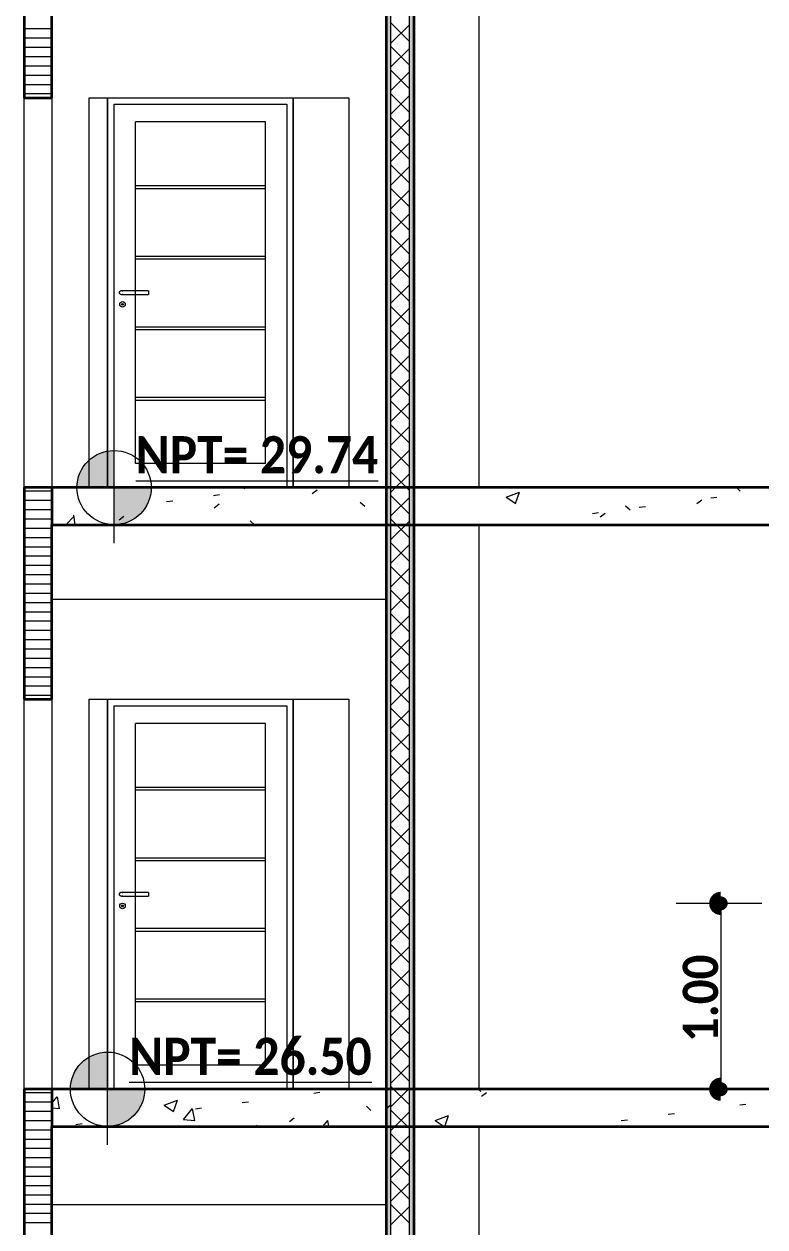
# Model space of a CAD drawing. Header units: metres. Extents: x -144 to 1000, y -717 to 29.
# Drawn here: x 342.61 to 346.58, y -622.8 to -616.35 of the extents above; entities that cross this region are included whole.
import ezdxf

# ---------------------------------------------------------------- set-up
doc = ezdxf.new("R2010")
doc.units = ezdxf.units.M
doc.layers.get('0').update_dxf_attribs({"color": 1})
for name, color, linetype, lineweight in [('A-ANNO-DIMS', 1, 'Continuous', 9), ('A-DOOR', 1, 'Continuous', 9), ('A-DOOR-FRAM', 1, 'Continuous', 9), ('A-FLOR', 2, 'Continuous', 9), ('A-FLOR-PATT', 8, 'Continuous', 50), ('A-WALL', 4, 'Continuous', 9), ('G-ANNO-DIMS', 1, 'Continuous', 9), ('S-BEAM', 1, 'Continuous', 9), ('S-COLS', 7, 'Continuous', 9)]:
    doc.layers.add(name, color=color, linetype=linetype, lineweight=lineweight)
doc.layers.add('A-WALL-PATT', color=7, linetype='Continuous', lineweight=35, true_color=0x9c9c9c)
doc.styles.add('Calibri_B', font='calibrib.ttf', dxfattribs={"height": 0.1650000000000001})
doc.styles.add('Calibri_B_1', font='calibrib.ttf', dxfattribs={"height": 0.135})

msp = doc.modelspace()

# ---------------------------------------------------------------- hatches: boundary and pattern name
at = {"layer": 'A-WALL-PATT', "true_color": 0x747474}
for points in [[(344.550027697949, -618.8371684789497), (344.5748855986146, -618.8371684789497), (344.5748855986146, -615.6155845526634), (344.550027697949, -615.6155845526634), (344.550027697949, -618.5411877410195)], [(344.550027697949, -622.0587524052432), (344.5748855986146, -622.0587524052432), (344.5748855986146, -618.8371684789497), (344.550027697949, -618.8371684789497), (344.550027697949, -621.8598813062024)], [(344.550027697949, -625.2803363315295), (344.5748855986146, -625.2803363315295), (344.5748855986146, -622.0587524052432), (344.550027697949, -622.0587524052432), (344.550027697949, -625.1785748713926)]]:
    msp.add_hatch(color=8, dxfattribs=at).paths.add_polyline_path(points)
at = {"layer": 'A-WALL-PATT', "lineweight": 5, "true_color": 0x747474}
for points in [[(344.6743172012773, -618.8371684789497), (344.699175101943, -618.8371684789497), (344.699175101943, -615.6155845526634), (344.6743172012773, -615.6155845526634), (344.6743172012773, -618.5411877410195)], [(344.6743172012773, -622.0587524052432), (344.699175101943, -622.0587524052432), (344.699175101943, -618.8371684789497), (344.6743172012773, -618.8371684789497), (344.6743172012773, -621.8598813062024)], [(344.6743172012773, -625.2803363315295), (344.699175101943, -625.2803363315295), (344.699175101943, -622.0587524052432), (344.6743172012773, -622.0587524052432), (344.6743172012773, -625.1785748713926)]]:
    msp.add_hatch(color=8, dxfattribs=at).paths.add_polyline_path(points)
at = {"layer": 'G-ANNO-DIMS'}
h = msp.add_hatch(color=256, dxfattribs=at)
edge = h.paths.add_edge_path()
edge.add_line((343.0929630608059, -618.8371684789497), (342.8940998554795, -618.8371684789497))
edge.add_arc((343.0929630608059, -618.8371684789497), 0.1988632053264631, 90.00000000000023, 180.0000000000002, ccw=False)
edge.add_line((343.0929630608059, -618.6383052736244), (343.0929630608059, -618.8371684789508))
h = msp.add_hatch(color=256, dxfattribs=at)
edge = h.paths.add_edge_path()
edge.add_line((343.0929630608059, -618.8371684789497), (343.2918262661324, -618.8371684789497))
edge.add_arc((343.0929630608059, -618.8371684789497), 0.1988632053264632, 269.9999999999993, 359.9999999999998, ccw=False)
edge.add_line((343.0929630608059, -619.0360316842823), (343.0929630608059, -618.8371684789558))
h = msp.add_hatch(color=256, dxfattribs=at)
edge = h.paths.add_edge_path()
edge.add_line((343.0581619998682, -622.0587524052432), (342.8592987945417, -622.0587524052432))
edge.add_arc((343.0581619998682, -622.0587524052432), 0.1988632053264631, 90.00000000000023, 180.0000000000002, ccw=False)
edge.add_line((343.0581619998682, -621.8598891999106), (343.0581619998682, -622.0587524052371))
h = msp.add_hatch(color=256, dxfattribs=at)
edge = h.paths.add_edge_path()
edge.add_line((343.0581619998682, -622.0587524052432), (343.2570252051946, -622.0587524052432))
edge.add_arc((343.0581619998682, -622.0587524052432), 0.1988632053264632, 269.9999999999993, 359.9999999999998, ccw=False)
edge.add_line((343.0581619998682, -622.2576156105686), (343.0581619998682, -622.0587524052421))

# ---------------------------------------------------------------- linework, layer by layer
at = {"linetype": 'ByBlock'}
msp.add_lwpolyline([(346.3419805306746, -621.0512078528088, 0.09943199999999999, 0.09943199999999999, 0.9999999999999999), (346.3419805306746, -621.0760657534672, 0, 0, 0)], format="xyseb", dxfattribs=at)
at = {"linetype": 'ByBlock', "const_width": 0.09943160266323191}
msp.add_lwpolyline([(346.3419805306746, -622.046323454914, 1), (346.3419805306746, -622.0711813555724, 1)], format="xyb", dxfattribs=at)
at = {"layer": 'A-ANNO-DIMS'}
for p, q in [((346.5616746567591, -621.063636803138), (346.1033446842828, -621.063636803138)), ((346.3419805306746, -621.063636803138), (346.3419805306746, -622.0587524052432)), ((346.5616746567591, -622.0587524052432), (346.1033446842828, -622.0587524052432))]:
    msp.add_line(p, q, dxfattribs=at)
at = {"layer": 'A-DOOR'}
for p, q in [((343.9033306225081, -616.8783659064836), (343.2073094038694, -616.8783659064836)), ((343.2073094038694, -618.7079073954853), (343.2073094038694, -616.8783659064836)), ((343.9033306225081, -618.7079073954853), (343.9033306225081, -616.8783659064836)), ((343.9033306225081, -617.2214049356742), (343.2073094038694, -617.2214049356742)), ((343.9033306225081, -617.236319676075), (343.2073094038694, -617.236319676075)), ((343.9033306225081, -617.5992450257952), (343.2073094038694, -617.5992450257952)), ((343.9033306225081, -617.614159766196), (343.2073094038694, -617.614159766196)), ((343.136010019696, -617.7832359064894), (343.1394045443137, -617.7832359064894)), ((343.2769115257304, -617.7831934907197), (343.1377072820012, -617.7831934907197)), ((343.2769115257304, -617.7832359064894), (343.2769115257304, -617.8030373954869)), ((343.1394045443137, -617.8030373954869), (343.136010019696, -617.8030373954869)), ((343.1377072820012, -617.8030798112566), (343.2769115257304, -617.8030798112566)), ((343.9033306225081, -617.9770851159162), (343.2073094038694, -617.9770851159162)), ((343.9033306225081, -617.9919998563171), (343.2073094038694, -617.9919998563171)), ((343.9033306225081, -618.3549252060373), (343.2073094038694, -618.3549252060373)), ((343.9033306225081, -618.3698399464308), (343.2073094038694, -618.3698399464308)), ((343.9033306225081, -618.7079073954853), (343.2073094038694, -618.7079073954853)), ((343.9033306225081, -620.0999498327772), (343.2073094038694, -620.0999498327772)), ((343.2073094038694, -621.9294913217789), (343.2073094038694, -620.0999498327772)), ((343.9033306225081, -621.9294913217789), (343.9033306225081, -620.0999498327772)), ((343.9033306225081, -620.4429888619604), (343.2073094038694, -620.4429888619604)), ((343.9033306225081, -620.4579036023613), (343.2073094038694, -620.4579036023613)), ((343.9033306225081, -620.8208289520815), (343.2073094038694, -620.8208289520815)), ((343.9033306225081, -620.8357436924823), (343.2073094038694, -620.8357436924823)), ((343.136010019696, -621.0048198327829), (343.1394045443137, -621.0048198327829)), ((343.2769115257304, -621.0047774170059), (343.1377072820012, -621.0047774170059)), ((343.2769115257304, -621.0048198327829), (343.2769115257304, -621.0246213217731)), ((343.1394045443137, -621.0246213217731), (343.136010019696, -621.0246213217731)), ((343.1377072820012, -621.0246637375428), (343.2769115257304, -621.0246637375428)), ((343.9033306225081, -621.1986690422025), (343.2073094038694, -621.1986690422025)), ((343.9033306225081, -621.2135837826033), (343.2073094038694, -621.2135837826033)), ((343.9033306225081, -621.5765091323235), (343.2073094038694, -621.5765091323235)), ((343.9033306225081, -621.5914238727244), (343.2073094038694, -621.5914238727244)), ((343.9033306225081, -621.9294913217789), (343.2073094038694, -621.9294913217789))]:
    msp.add_line(p, q, dxfattribs=at)
for centre, radius in [((343.1377072820012, -617.8556860001233), 0.01491474039948447), ((343.1377072820012, -617.8556860001233), 0.004971580133161489), ((343.1377072820012, -621.0772699264096), 0.01491474039948447), ((343.1377072820012, -621.0772699264096), 0.004971580133161489)]:
    msp.add_circle(centre, radius, dxfattribs=at)
for points in [[(343.1394045443137, -617.7832359064894), (343.1382762654155, -617.7831793927442), (343.1360003317729, -617.7831793927442), (343.13264455884, -617.78351847523), (343.1294611927276, -617.7841850931552), (343.1265586304851, -617.7851565456629), (343.1240357475815, -617.7863997510256), (343.1219783376853, -617.7878723736474), (343.1204569115123, -617.7895242641359), (343.1195216071771, -617.7912991730743), (343.1193142131649, -617.7925241537494), (343.1193124355102, -617.7931366509918)], [(343.1193124355102, -617.7931366509918), (343.1193142131649, -617.7937491482269), (343.1195216071771, -617.7949741289019), (343.1204569115123, -617.7967490378476), (343.1219783376853, -617.7984009283289), (343.1240357475815, -617.7998735509507), (343.1265586304851, -617.8011167563207), (343.1294611927276, -617.802088208821), (343.13264455884, -617.8027548267462), (343.1360003317729, -617.8030939092394), (343.1382762654155, -617.8030939092394), (343.1394045443137, -617.8030373954869)], [(343.1394045443137, -621.0048198327829), (343.1382762654155, -621.0047633190304), (343.1360003317729, -621.0047633190304), (343.13264455884, -621.0051024015236), (343.1294611927276, -621.0057690194415), (343.1265586304851, -621.0067404719491), (343.1240357475815, -621.0079836773118), (343.1219783376853, -621.0094562999336), (343.1204569115123, -621.0111081904222), (343.1195216071771, -621.0128830993606), (343.1193142131649, -621.0141080800356), (343.1193124355102, -621.014720577278)], [(343.1193124355102, -621.014720577278), (343.1193142131649, -621.0153330745131), (343.1195216071771, -621.0165580551882), (343.1204569115123, -621.0183329641338), (343.1219783376853, -621.0199848546224), (343.1240357475815, -621.0214574772442), (343.1265586304851, -621.0227006826069), (343.1294611927276, -621.0236721351073), (343.13264455884, -621.0243387530397), (343.1360003317729, -621.0246778355256), (343.1382762654155, -621.0246778355256), (343.1394045443137, -621.0246213217731)]]:
    msp.add_open_spline(points, degree=3, dxfattribs=at)
at = {"layer": 'A-DOOR-FRAM', "lineweight": 5}
for p, q in [((343.0581619998682, -616.7491048230193), (343.0581619998682, -618.8371684789497)), ((344.0524780265021, -618.8371684789497), (344.0524780265021, -616.7491048230193)), ((343.0929630608059, -618.8371684789497), (343.0929630608059, -616.783905883957)), ((343.0929630608059, -616.783905883957), (344.0176769655716, -616.783905883957)), ((344.0176769655716, -616.783905883957), (344.0176769655716, -618.8371684789497)), ((343.0581619998682, -619.9706887493128), (343.0581619998682, -622.0587524052432)), ((344.0524780265021, -622.0587524052432), (344.0524780265021, -619.9706887493128)), ((343.0929630608059, -622.0587524052432), (343.0929630608059, -620.0054898102433)), ((343.0929630608059, -620.0054898102433), (344.0176769655716, -620.0054898102433)), ((344.0176769655716, -620.0054898102433), (344.0176769655716, -622.0587524052432))]:
    msp.add_line(p, q, dxfattribs=at)
at = {"layer": 'A-FLOR', "lineweight": 35}
for p, q in [((346.5986610699745, -618.837168478957), (342.7598671918802, -618.837168478957)), ((342.7598671918802, -618.837168478957), (342.7598671918802, -619.0360316842823)), ((342.7598671918802, -619.0360316842823), (346.5986610699745, -619.0360316842823)), ((346.5986610699745, -622.0587524052432), (342.7598671918802, -622.0587524052432)), ((342.7598671918802, -622.0587524052432), (342.7598671918802, -622.2576156105686)), ((342.7598671918802, -622.2576156105686), (346.5986610699745, -622.2576156105686))]:
    msp.add_line(p, q, dxfattribs=at)
at = {"layer": 'A-FLOR-PATT', "color": 8, "lineweight": 5, "true_color": 0x828282}
for p, q in [((343.6244406769235, -618.8791240096587), (343.6574948699688, -618.8747723425884)), ((343.7850834696053, -618.837168478957), (343.7919652532926, -618.8418103006595)), ((343.7914934244088, -618.841702209739), (343.7930147021159, -618.837168478957)), ((344.1544184161592, -618.8691130314298), (344.1808683535035, -618.8488172806799)), ((345.1935538271262, -618.8887335854204), (345.2642883044225, -618.8615811635507)), ((345.2433179315901, -618.9226150678776), (345.2638019986241, -618.8615681962008)), ((346.4256395297177, -618.837168478957), (346.4454226524883, -618.8552963710652)), ((343.373611303881, -618.9121463230883), (343.4066654969263, -618.907794656018)), ((343.6296032623338, -618.9449426234321), (343.6560531996781, -618.9246468726749)), ((344.4113331912647, -618.9143306582016), (344.4359135873799, -618.936854441429)), ((345.1935385290615, -618.8888254147721), (345.2437894020966, -618.9227200566136)), ((345.8316943077059, -618.93389591343), (345.8562747038211, -618.9564196966573)), ((345.9056947686165, -618.942250728626), (345.9387489616618, -618.9378990615558)), ((346.2143524408655, -618.9228462569997), (346.2408023782098, -618.9025505062425)), ((346.2882972995483, -618.8918801498482), (346.3213514925935, -618.887528482778)), ((342.7598671918802, -618.9929472683186), (342.7665892368075, -618.9920622943071)), ((342.8350283373345, -619.0360316842823), (342.8783792753072, -618.9908510067223)), ((342.8840325121107, -619.0360316842823), (342.8781410597201, -618.9853920442881)), ((343.1193343907778, -619.0096104604643), (343.1457843281221, -618.9893147097143)), ((345.6542739098638, -618.9753509126283), (345.6873281029091, -618.970999245558)), ((345.6956666044623, -618.9939726583223), (345.7221165417993, -618.973676907565)), ((343.8221852426047, -619.0154539837938), (343.8446418620786, -619.0360316842823)), ((345.2425463590459, -619.0350192390295), (345.2436512491602, -619.0360316842823)), ((342.7598671918802, -622.1335555376761), (342.7886578576124, -622.0992441583555)), ((342.8006678242289, -622.1632821350765), (342.7889874822629, -622.0999584652934)), ((344.1621994074937, -622.0794623896188), (344.195253600539, -622.0751107225558)), ((345.0448486005969, -622.0587524052432), (345.0578456104538, -622.0706619705422)), ((345.0604045944763, -622.0964282569009), (345.0868545318206, -622.0761325061437)), ((342.7598671918802, -622.1590891934582), (342.8003617758857, -622.1626320104958)), ((343.3615120728844, -622.1448979538734), (343.4117629459267, -622.1787925957076)), ((343.3615228661781, -622.1448399296175), (343.4322573434745, -622.1176875077479)), ((343.4112660582084, -622.1786897092286), (343.4317501252424, -622.1176428375591)), ((343.4645513567355, -622.2206832345298), (343.5132533692138, -622.1626424361937)), ((343.5252607046766, -622.2266788999302), (343.5135803627106, -622.1633552301471)), ((343.528176017802, -622.1629331524061), (343.5612302108473, -622.1585814853358)), ((343.7795968765547, -622.1298329684039), (343.8126510696, -622.1254813013336)), ((344.4441172656714, -622.1492615129071), (344.4686976617866, -622.1717852961417)), ((344.5501357229275, -622.1610960939331), (344.5765856602718, -622.1408003431759)), ((346.4434534991867, -622.1425891085935), (346.476507692232, -622.1382374415232)), ((343.4645731511607, -622.2207429760135), (343.5249560034479, -622.2260257910573)), ((344.0315682131093, -622.2321317000649), (344.0580181504536, -622.2118359493077)), ((344.2113543967769, -622.2576156105686), (344.2378488808151, -622.2260407140318)), ((344.2438661789108, -622.2576156105686), (344.2381732431511, -622.226751995008)), ((344.8133362216884, -622.2258077098274), (344.8604933738295, -622.2576156105686)), ((344.8133460128427, -622.2257511251853), (344.8840804901317, -622.1985987033156)), ((344.8637572818895, -622.2576156105686), (344.883574632431, -622.1985556956977)), ((345.8088386237848, -622.2261377419461), (345.8418928168301, -622.2217860748758)), ((346.0608509682477, -622.1929596873713), (346.0939051612929, -622.188608020301)), ((342.8886912434007, -622.2471229201226), (342.9217454364459, -622.2427712530523)), ((343.8549693170114, -622.2503848385065), (343.8628603200393, -622.2576156105686))]:
    msp.add_line(p, q, dxfattribs=at)
at = {"layer": 'A-WALL', "lineweight": 35}
for p, q in [((344.550027697949, -602.9281120528292), (344.550027697949, -638.1666720366891)), ((344.699175101943, -638.1666720366891), (344.699175101943, -602.9281120528292)), ((342.6107197878862, -615.6155845526634), (342.6107197878862, -616.7491048230193)), ((342.7598671918802, -616.7491048230193), (342.7598671918802, -615.8144477579888)), ((342.6107197878862, -616.7491048230193), (342.7598671918802, -616.7491048230193)), ((342.6107197878862, -618.8371684789497), (342.6107197878862, -619.9706887493128)), ((342.7598671918802, -618.8371684789497), (342.6107197878862, -618.8371684789497)), ((342.7598671918802, -619.9706887493128), (342.7598671918802, -619.0360316842823)), ((342.6107197878862, -619.9706887493128), (342.7598671918802, -619.9706887493128)), ((342.6107197878862, -622.0587524052432), (342.6107197878862, -623.192272675599)), ((342.7598671918802, -622.0587524052432), (342.6107197878862, -622.0587524052432)), ((342.7598671918802, -623.192272675599), (342.7598671918802, -622.2576156105686))]:
    msp.add_line(p, q, dxfattribs=at)
at = {"layer": 'A-WALL'}
for p, q in [((344.5748855986146, -638.1666720366891), (344.5748855986146, -602.9281120528292)), ((344.6743172012773, -638.1666720366891), (344.6743172012773, -602.9281120528292)), ((342.6107197878862, -618.8371684789497), (342.6107197878862, -616.7491048230193)), ((342.7598671918802, -616.7491048230193), (342.7598671918802, -618.8371684789497)), ((342.9589539108981, -618.8371684789497), (342.9589539108981, -616.7491048230193)), ((342.9589539108981, -616.7491048230193), (344.3509963481827, -616.7491048230193)), ((343.0581619998682, -618.837168478957), (343.0581619998682, -616.7491048230193)), ((344.0524780265021, -616.7491048230193), (344.0524780265021, -618.837168478957)), ((344.3509963481827, -616.7491048230193), (344.3509963481827, -618.8371684789497)), ((342.6107197878862, -622.0587524052432), (342.6107197878862, -619.9706887493128)), ((342.7598671918802, -619.9706887493128), (342.7598671918802, -622.0587524052432)), ((342.9589539108981, -622.0587524052432), (342.9589539108981, -619.9706887493128)), ((342.9589539108981, -619.9706887493128), (344.3509963481827, -619.9706887493128)), ((343.0581619998682, -622.0587524052432), (343.0581619998682, -619.9706887493128)), ((344.0524780265021, -619.9706887493128), (344.0524780265021, -622.0587524052432)), ((344.3509963481827, -619.9706887493128), (344.3509963481827, -622.0587524052432))]:
    msp.add_line(p, q, dxfattribs=at)
at = {"layer": 'A-WALL-PATT', "color": 1, "lineweight": 5, "true_color": 0xff0000}
for p, q in [((344.6743172012773, -616.4481643396327), (344.5748855986146, -616.3487327369701)), ((344.5748855986146, -616.457729987346), (344.6743172012773, -616.3582983846834)), ((344.6743172012773, -616.5747201085512), (344.5748855986146, -616.4752885058886)), ((344.5748855986146, -616.5842857562573), (344.6743172012773, -616.4848541535946)), ((344.6743172012773, -616.7012758774624), (344.5748855986146, -616.6018442747998)), ((344.5748855986146, -616.7108415251757), (344.6743172012773, -616.6114099225058)), ((344.6743172012773, -616.8278316463809), (344.5748855986146, -616.728400043711)), ((344.5748855986146, -616.8373972940869), (344.6743172012773, -616.737965691417)), ((344.6743172012773, -616.9543874152921), (344.5748855986146, -616.8549558126222)), ((344.5748855986146, -616.9639530629981), (344.6743172012773, -616.8645214603355)), ((344.6743172012773, -617.0809431842033), (344.5748855986146, -616.9815115815406)), ((344.5748855986146, -617.0905088319093), (344.6743172012773, -616.9910772292467)), ((344.6743172012773, -617.2074989531145), (344.5748855986146, -617.1080673504518)), ((344.5748855986146, -617.2170646008205), (344.6743172012773, -617.1176329981652)), ((344.6743172012773, -617.3340547220257), (344.5748855986146, -617.234623119363)), ((344.5748855986146, -617.343620369739), (344.6743172012773, -617.2441887670764)), ((344.6743172012773, -617.4606104909442), (344.5748855986146, -617.3611788882743)), ((344.5748855986146, -617.4701761386502), (344.6743172012773, -617.3707445359948)), ((344.6743172012773, -617.5871662598554), (344.5748855986146, -617.4877346571927)), ((344.5748855986146, -617.5967319075687), (344.6743172012773, -617.497300304906)), ((344.6743172012773, -617.7137220287666), (344.5748855986146, -617.6142904261039)), ((344.5748855986146, -617.7232876764799), (344.6743172012773, -617.6238560738173)), ((344.6743172012773, -617.8402777976778), (344.5748855986146, -617.7408461950224)), ((344.5748855986146, -617.8498434453984), (344.6743172012773, -617.7504118427285)), ((344.6743172012773, -617.9668335665963), (344.5748855986146, -617.8674019639336)), ((344.5748855986146, -617.9763992143096), (344.6743172012773, -617.8769676116397)), ((344.6743172012773, -618.0933893355075), (344.5748855986146, -617.9939577328448)), ((344.5748855986146, -618.1029549832208), (344.6743172012773, -618.0035233805581)), ((344.6743172012773, -618.219945104426), (344.5748855986146, -618.1205135017633)), ((344.5748855986146, -618.229510752132), (344.6743172012773, -618.1300791494693)), ((344.6743172012773, -618.3465008733372), (344.5748855986146, -618.2470692706745)), ((344.5748855986146, -618.3560665210432), (344.6743172012773, -618.2566349183805)), ((344.6743172012773, -618.4730566422484), (344.5748855986146, -618.3736250395857)), ((344.5748855986146, -618.4826222899617), (344.6743172012773, -618.3831906872917)), ((344.6743172012773, -618.5996124111668), (344.5748855986146, -618.5001808084969)), ((344.5748855986146, -618.6091780588729), (344.6743172012773, -618.5097464562102)), ((344.6743172012773, -618.726168180078), (344.5748855986146, -618.6267365774081)), ((344.5748855986146, -618.7357338277841), (344.6743172012773, -618.6363022251214)), ((344.658761731245, -618.8371684789497), (344.5748855986146, -618.7532923463266)), ((344.5748855986146, -618.8622895966953), (344.6743172012773, -618.7628579940399)), ((344.6743172012773, -618.9792797179005), (344.5748855986146, -618.8798481152378)), ((344.6743172012773, -618.8527239489893), (344.658761731245, -618.8371684789497)), ((344.5748855986146, -618.9888453656138), (344.6743172012773, -618.8894137629511)), ((344.6743172012773, -619.1058354868189), (344.5748855986146, -619.006403884149)), ((344.5748855986146, -619.115401134525), (344.6743172012773, -619.0159695318623)), ((344.6743172012773, -619.2323912557301), (344.5748855986146, -619.1329596530675)), ((344.5748855986146, -619.2419569034362), (344.6743172012773, -619.1425253007808)), ((344.6743172012773, -619.3589470246413), (344.5748855986146, -619.2595154219787)), ((344.5748855986146, -619.3685126723547), (344.6743172012773, -619.269081069692)), ((344.6743172012773, -619.4855027935525), (344.5748855986146, -619.3860711908972)), ((344.5748855986146, -619.4950684412659), (344.6743172012773, -619.3956368386032)), ((344.6743172012773, -619.6120585624637), (344.5748855986146, -619.5126269598084)), ((344.5748855986146, -619.6216242101843), (344.6743172012773, -619.5221926075144)), ((344.6743172012773, -619.7386143313822), (344.5748855986146, -619.6391827287196)), ((344.5748855986146, -619.7481799790955), (344.6743172012773, -619.6487483764329)), ((344.6743172012773, -619.8651701002934), (344.5748855986146, -619.765738497638)), ((344.5748855986146, -619.8747357480067), (344.6743172012773, -619.7753041453441)), ((344.6743172012773, -619.9917258692119), (344.5748855986146, -619.8922942665492)), ((344.5748855986146, -620.001291516918), (344.6743172012773, -619.9018599142553)), ((344.6743172012773, -620.1182816381231), (344.5748855986146, -620.0188500354604)), ((344.5748855986146, -620.1278472858364), (344.6743172012773, -620.0284156831665)), ((344.6743172012773, -620.2448374070416), (344.5748855986146, -620.1454058043716)), ((344.5748855986146, -620.2544030547476), (344.6743172012773, -620.1549714520777)), ((344.6743172012773, -620.3713931759528), (344.5748855986146, -620.2719615732829)), ((344.5748855986146, -620.3809588236588), (344.6743172012773, -620.2815272209962)), ((344.6743172012773, -620.497948944864), (344.5748855986146, -620.3985173422013)), ((344.5748855986146, -620.50751459257), (344.6743172012773, -620.4080829899074)), ((344.6743172012773, -620.6245047137752), (344.5748855986146, -620.5250731111125)), ((344.5748855986146, -620.6340703614885), (344.6743172012773, -620.5346387588258)), ((344.6743172012773, -620.7510604826864), (344.5748855986146, -620.6516288800237)), ((344.5748855986146, -620.7606261303997), (344.6743172012773, -620.661194527737)), ((344.6743172012773, -620.8776162516049), (344.5748855986146, -620.7781846489349)), ((344.5748855986146, -620.8871818993109), (344.6743172012773, -620.7877502966555)), ((344.6743172012773, -621.0041720205161), (344.5748855986146, -620.9047404178534)), ((344.5748855986146, -621.0137376682221), (344.6743172012773, -620.9143060655667)), ((344.6743172012773, -621.1307277894273), (344.5748855986146, -621.0312961867646)), ((344.5748855986146, -621.1402934371406), (344.6743172012773, -621.0408618344779)), ((344.6743172012773, -621.2572835583385), (344.5748855986146, -621.1578519556831)), ((344.5748855986146, -621.2668492060518), (344.6743172012773, -621.1674176033891)), ((344.6743172012773, -621.383839327257), (344.5748855986146, -621.2844077245943)), ((344.5748855986146, -621.3934049749703), (344.6743172012773, -621.2939733723003)), ((344.6743172012773, -621.5103950961682), (344.5748855986146, -621.4109634935055)), ((344.5748855986146, -621.5199607438815), (344.6743172012773, -621.4205291412188)), ((344.6743172012773, -621.6369508650794), (344.5748855986146, -621.537519262424)), ((344.5748855986146, -621.6465165127927), (344.6743172012773, -621.54708491013)), ((344.6743172012773, -621.7635066339978), (344.5748855986146, -621.6640750313352)), ((344.5748855986146, -621.7730722817112), (344.6743172012773, -621.6736406790412)), ((344.6743172012773, -621.890062402909), (344.5748855986146, -621.7906308002464)), ((344.5748855986146, -621.8996280506224), (344.6743172012773, -621.8001964479524)), ((344.6743172012773, -622.0166181718275), (344.5748855986146, -621.9171865691576)), ((344.5748855986146, -622.0261838195336), (344.6743172012773, -621.9267522168709)), ((344.6743172012773, -622.1431739407387), (344.5748855986146, -622.0437423380761)), ((344.5748855986146, -622.1527395884448), (344.6688727818234, -622.0587524052432)), ((344.6688727818234, -622.0587524052432), (344.6743172012773, -622.0533079857821)), ((344.6743172012773, -622.2697297096499), (344.5748855986146, -622.1702981069873)), ((344.5748855986146, -622.279295357356), (344.6743172012773, -622.1798637546933)), ((344.6743172012773, -622.3962854785611), (344.5748855986146, -622.2968538758985)), ((344.5748855986146, -622.4058511262745), (344.6743172012773, -622.3064195236118)), ((344.6743172012773, -622.5228412474796), (344.5748855986146, -622.4234096448097)), ((344.5748855986146, -622.5324068951857), (344.6743172012773, -622.432975292523)), ((344.6743172012773, -622.6493970163908), (344.5748855986146, -622.5499654137209)), ((344.5748855986146, -622.6589626640969), (344.6743172012773, -622.5595310614415)), ((344.6743172012773, -622.775952785302), (344.5748855986146, -622.6765211826394)), ((344.5748855986146, -622.7855184330081), (344.6743172012773, -622.6860868303527))]:
    msp.add_line(p, q, dxfattribs=at)
at = {"layer": 'A-WALL-PATT', "color": 8, "lineweight": 5, "true_color": 0x727272}
for p, q in [((342.7598671918802, -616.3812078931703), (342.6107197878862, -616.3812078931703)), ((342.7598671918802, -616.4309236945016), (342.6107197878862, -616.4309236945016)), ((342.7598671918802, -616.480639495833), (342.6107197878862, -616.480639495833)), ((342.7598671918802, -616.5303552971643), (342.6107197878862, -616.5303552971643)), ((342.7598671918802, -616.5800710984956), (342.6107197878862, -616.5800710984956)), ((342.7598671918802, -616.629786899827), (342.6107197878862, -616.629786899827)), ((342.7598671918802, -616.6795027011583), (342.6107197878862, -616.6795027011583)), ((342.7598671918802, -616.7292185024896), (342.6107197878862, -616.7292185024896)), ((342.7598671918802, -618.8570547994866), (342.6107197878862, -618.8570547994866)), ((342.7598671918802, -618.9067706008179), (342.6107197878862, -618.9067706008179)), ((342.7598671918802, -618.9564864021493), (342.6107197878862, -618.9564864021493)), ((342.7598671918802, -619.0062022034806), (342.6107197878862, -619.0062022034806)), ((342.7598671918802, -619.0559180048119), (342.6107197878862, -619.0559180048119)), ((342.7598671918802, -619.1056338061433), (342.6107197878862, -619.1056338061433)), ((342.7598671918802, -619.1553496074746), (342.6107197878862, -619.1553496074746)), ((342.7598671918802, -619.2050654088059), (342.6107197878862, -619.2050654088059)), ((342.7598671918802, -619.2547812101373), (342.6107197878862, -619.2547812101373)), ((342.7598671918802, -619.3044970114686), (342.6107197878862, -619.3044970114686)), ((342.7598671918802, -619.3542128127999), (342.6107197878862, -619.3542128127999)), ((342.7598671918802, -619.4039286141312), (342.6107197878862, -619.4039286141312)), ((342.7598671918802, -619.4536444154626), (342.6107197878862, -619.4536444154626)), ((342.7598671918802, -619.5033602168012), (342.6107197878862, -619.5033602168012)), ((342.7598671918802, -619.5530760181252), (342.6107197878862, -619.5530760181252)), ((342.7598671918802, -619.6027918194566), (342.6107197878862, -619.6027918194566)), ((342.7598671918802, -619.6525076207879), (342.6107197878862, -619.6525076207879)), ((342.7598671918802, -619.7022234221192), (342.6107197878862, -619.7022234221192)), ((342.7598671918802, -619.7519392234578), (342.6107197878862, -619.7519392234578)), ((342.7598671918802, -619.8016550247892), (342.6107197878862, -619.8016550247892)), ((342.7598671918802, -619.8513708261132), (342.6107197878862, -619.8513708261132)), ((342.7598671918802, -619.9010866274446), (342.6107197878862, -619.9010866274446)), ((342.7598671918802, -619.9508024287832), (342.6107197878862, -619.9508024287832)), ((342.7598671918802, -622.0786387257729), (342.6107197878862, -622.0786387257729)), ((342.7598671918802, -622.1283545271042), (342.6107197878862, -622.1283545271042)), ((342.7598671918802, -622.1780703284355), (342.6107197878862, -622.1780703284355)), ((342.7598671918802, -622.2277861297741), (342.6107197878862, -622.2277861297741)), ((342.7598671918802, -622.2775019310982), (342.6107197878862, -622.2775019310982)), ((342.7598671918802, -622.3272177324295), (342.6107197878862, -622.3272177324295)), ((342.7598671918802, -622.3769335337608), (342.6107197878862, -622.3769335337608)), ((342.7598671918802, -622.4266493350922), (342.6107197878862, -622.4266493350922)), ((342.7598671918802, -622.4763651364308), (342.6107197878862, -622.4763651364308)), ((342.7598671918802, -622.5260809377621), (342.6107197878862, -622.5260809377621)), ((342.7598671918802, -622.5757967390862), (342.6107197878862, -622.5757967390862)), ((342.7598671918802, -622.6255125404175), (342.6107197878862, -622.6255125404175)), ((342.7598671918802, -622.6752283417561), (342.6107197878862, -622.6752283417561)), ((342.7598671918802, -622.7249441430874), (342.6107197878862, -622.7249441430874)), ((342.7598671918802, -622.7746599444188), (342.6107197878862, -622.7746599444188))]:
    msp.add_line(p, q, dxfattribs=at)
at = {"layer": 'G-ANNO-DIMS'}
for p, q in [((343.0929630608059, -619.1354632869377), (343.0929630608059, -618.5388736709617)), ((342.7946682528179, -618.8371684789497), (344.4850054980905, -618.8371684789497)), ((343.0581619998682, -622.3570472132312), (343.0581619998682, -621.7604575972553)), ((342.7598671918802, -622.0587524052432), (344.45020443716, -622.0587524052432))]:
    msp.add_line(p, q, dxfattribs=at)
for centre in [(343.0929630608059, -618.8371684789497), (343.0581619998682, -622.0587524052432)]:
    msp.add_circle(centre, 0.1988632053264632, dxfattribs=at)
at = {"layer": 'S-BEAM'}
for p, q in [((345.0479565136027, -619.433758094933), (345.0479565136027, -619.0360316842823)), ((342.7598671918802, -619.433758094933), (344.550027697949, -619.433758094933)), ((345.0479565136027, -622.6752283417561), (345.0479565136027, -622.2576156105686)), ((342.7598671918802, -622.6752283417561), (344.550027697949, -622.6752283417561))]:
    msp.add_line(p, q, dxfattribs=at)
at = {"layer": 'S-COLS'}
for p, q in [((345.0469621975697, -615.8144477579888), (345.0469621975697, -618.837168478957)), ((345.0469621975697, -619.0360316842823), (345.0469621975697, -622.0587524052432)), ((345.0469621975697, -622.2576156105686), (345.0469621975697, -625.2803363315368))]:
    msp.add_line(p, q, dxfattribs=at)

# ---------------------------------------------------------------- texts
at = {"layer": 'A-ANNO-DIMS', "style": 'Calibri_B', "width": 0.9}
msp.add_text('1.00', height=0.1889200450601406, rotation=90, dxfattribs=at).set_placement((346.3274596923927, -621.8066235411941))
at = {"layer": 'G-ANNO-DIMS', "style": 'Calibri_B_1', "width": 0.9}
for s, p in [('%%UNPT= 29.74', (343.2087871494493, -618.7604041244092)), ('%%UNPT= 26.50', (343.1739860885189, -621.9819880506955))]:
    msp.add_text(s, height=0.1988632053264638, dxfattribs=at).set_placement(p)

doc.saveas('drawing.dxf')
